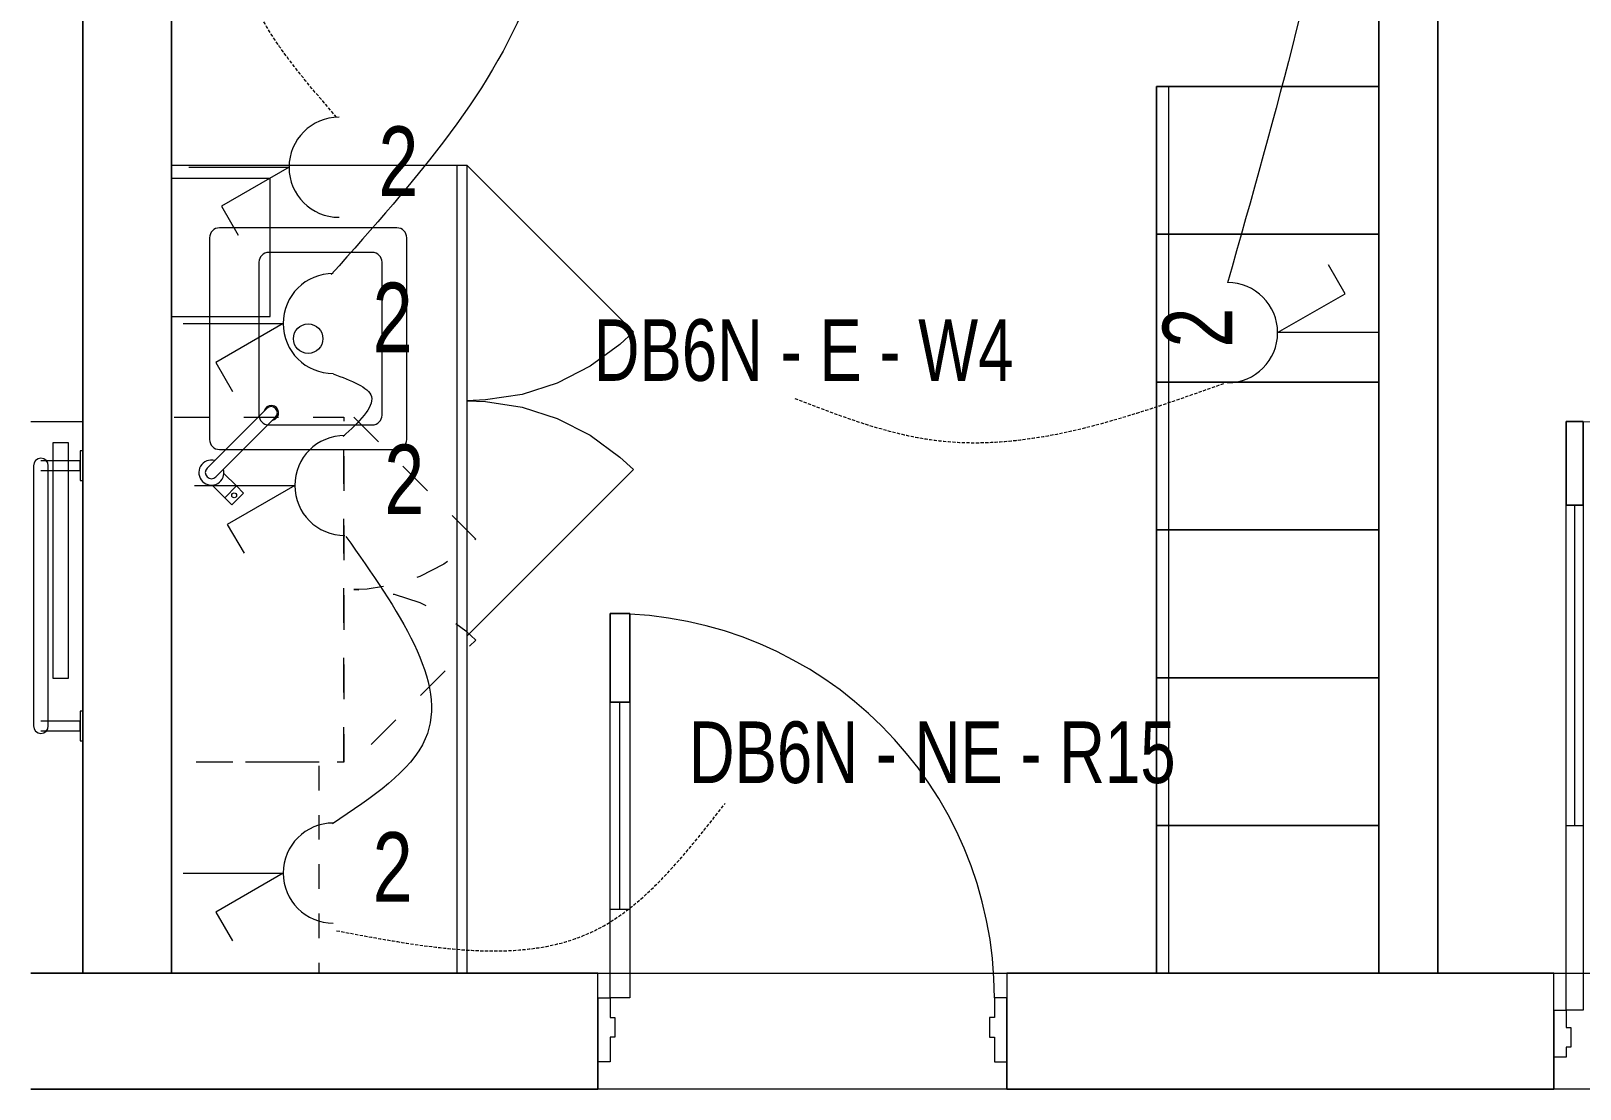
# Model space of a CAD drawing. Header units: millimetres. Extents: x 11356 to 46017, y -5218 to 16780.
# Drawn here: x 11895 to 15038, y 3773 to 5921 of the extents above; entities that cross this region are included whole.
import ezdxf

# ---------------------------------------------------------------- set-up
doc = ezdxf.new("R2010")
doc.units = ezdxf.units.MM
for name, pattern in [('IMPORT-Contour Line', [100, 50, -50]), ('IMPORT-Small Dashed', [141.111111, 70.555556, -70.555556]), ('WSP_NZ_Hidden', [9.5, 6.5, -3])]:
    doc.linetypes.add(name, pattern=pattern)
for name, color, linetype, lineweight in [('_Essential Power', 1, 'Continuous', 13), ('_Non Essential Power', 1, 'Continuous', 13), ('A-Des_ Fittings General', 7, 'Continuous', 13), ('A-Des_ Fittings General_Pen_No__81', 251, 'Continuous', 18), ('A-Des_ Fittings Joinery_Pen_No__81', 251, 'Continuous', 18), ('A-Des_ Fittings Plumbing_Pen_No__81', 251, 'Continuous', 18), ('A-Des_ Walls', 7, 'Continuous', 13), ('A-Des_ Walls_Pen_No__81', 251, 'Continuous', 18), ('ARCHICAD Doors_Pen_No__81', 251, 'Continuous', 18), ('L07 Enlarged Ground Proposed Plan 02_GFGF Enlarged Proposed Plan 02_dwg', 8, 'Continuous', 13), ('New_A-Des_ Fittings General_Pen_No__115', 7, 'Continuous', 13), ('New_A-Des_ Fittings Plumbing_Pen_No__89', 250, 'Continuous', 18), ('New_A-Des_ Zones_Pen_No__94', 250, 'Continuous', 18)]:
    doc.layers.add(name, color=color, linetype=linetype, lineweight=lineweight)
doc.styles.add('Arial Narrow', font='ARIALN.TTF', dxfattribs={"width": 0.9, "height": 125})

# ---------------------------------------------------------------- blocks, each defined once
blk = doc.blocks.new('L07 Enlarged Ground Proposed Plan 02_GFGF Enlarged Proposed Plan 02_dwg_Cadimage Cabinet_3__1-12185920-NEW GROUND FLOOR LAYOUT - ELECTRICAL PROPOSED PLAN 02')
at = {"layer": 'A-Des_ Fittings Joinery_Pen_No__81', "color": 254}
for p, q in [((12179.7, 4693.1), (12179.7, 5647.9)), ((12759.7, 4693.1), (12759.7, 5647.9))]:
    blk.add_line(p, q, dxfattribs=at)
at = {"layer": 'A-Des_ Fittings Joinery_Pen_No__81', "color": 254, "flags": 128}
blk.add_lwpolyline([(13117.3, 5310.3), (13089.7, 5284.9), (13029.2, 5240.5), (12962.6, 5206.4), (12891.4, 5183.4), (12817.1, 5172), (12779.7, 5170.5), (12817.1, 5169), (12891.4, 5157.6), (12962.6, 5134.6), (13029.2, 5100.5), (13089.7, 5056.1), (13117.3, 5030.7), (12779.7, 4693.1), (12779.7, 5647.9)], close=True, dxfattribs=at)
blk = doc.blocks.new('L07 Enlarged Ground Proposed Plan 02_GFGF Enlarged Proposed Plan 02_dwg_Cadimage Cabinet_4__1-12185921-NEW GROUND FLOOR LAYOUT - ELECTRICAL PROPOSED PLAN 02')
at = {"layer": 'A-Des_ Fittings Joinery_Pen_No__81', "color": 254}
for p, q in [((12179.7, 4008.3), (12179.7, 4693.1)), ((12759.7, 4008.3), (12759.7, 4693.1))]:
    blk.add_line(p, q, dxfattribs=at)
blk = doc.blocks.new('L07 Enlarged Ground Proposed Plan 02_GFGF Enlarged Proposed Plan 02_dwg_Towel Rail _1377_11__1-12185928-NEW GROUND FLOOR LAYOUT - ELECTRICAL PROPOSED PLAN 02')
at = {"layer": 'A-Des_ Fittings General_Pen_No__81', "color": 254}
blk.add_line((11899.7, 5038.6), (11899.7, 4510.3), dxfattribs=at)
at = {"layer": 'A-Des_ Fittings General_Pen_No__81', "color": 254, "flags": 128}
for points in [[(11994.7, 5008.6), (11999.7, 5008.6), (11999.7, 5068.6), (11994.7, 5068.6)], [(11994.7, 4480.3), (11999.7, 4480.3), (11999.7, 4540.3), (11994.7, 4540.3)]]:
    blk.add_lwpolyline(points, close=True, dxfattribs=at)
for points in [[(11914.7, 5028.6), (11994.7, 5028.6), (11994.7, 5048.6), (11914.7, 5048.6)], [(11929.7, 4510.3), (11929.7, 4774.4), (11929.7, 5038.6)], [(11914.7, 4500.3), (11994.7, 4500.3), (11994.7, 4520.3), (11914.7, 4520.3)]]:
    blk.add_lwpolyline(points, dxfattribs=at)
at = {"layer": 'A-Des_ Fittings General_Pen_No__81', "color": 254}
for centre, start, end in [((11914.7, 5038.6), 0, 180), ((11914.7, 4510.3), 180, 0)]:
    blk.add_arc(centre, 15, start, end, dxfattribs=at)
blk = doc.blocks.new('L07 Enlarged Ground Proposed Plan 02_GFGF Enlarged Proposed Plan 02_dwg_Slab_23_1-12185986-NEW GROUND FLOOR LAYOUT - ELECTRICAL PROPOSED PLAN 02')
at = {"layer": 'A-Des_ Fittings Joinery_Pen_No__81', "color": 254, "flags": 128}
blk.add_lwpolyline([(11971, 5084.8), (11939, 5084.8), (11939, 4607.1), (11971, 4607.1)], close=True, dxfattribs=at)
blk = doc.blocks.new('L07 Enlarged Ground Proposed Plan 02_GFGF Enlarged Proposed Plan 02_dwg_Wall_61_1-12186079-NEW GROUND FLOOR LAYOUT - ELECTRICAL PROPOSED PLAN 02')
at = {"layer": 'A-Des_ Walls', "color": 50, "flags": 128}
blk.add_lwpolyline([(14629.7, 9048.3), (14629.7, 4008.3), (14749.7, 4008.3), (14749.7, 9048.3)], close=True, dxfattribs=at)
at = {"layer": 'A-Des_ Walls_Pen_No__81', "color": 254}
for p, q in [((14749.7, 4008.3), (14749.7, 7868.3)), ((14629.7, 7798.3), (14629.7, 4008.3))]:
    blk.add_line(p, q, dxfattribs=at)
blk = doc.blocks.new('L07 Enlarged Ground Proposed Plan 02_GFGF Enlarged Proposed Plan 02_dwg_Wall_69_1-12186088-NEW GROUND FLOOR LAYOUT - ELECTRICAL PROPOSED PLAN 02')
at = {"layer": 'A-Des_ Walls', "color": 50, "flags": 128}
blk.add_lwpolyline([(12179.7, 4008.3), (12179.7, 7798.3), (11999.7, 7798.3), (11999.7, 4008.3)], close=True, dxfattribs=at)
at = {"layer": 'A-Des_ Walls_Pen_No__81', "color": 254}
for p, q in [((11999.7, 7798.3), (11999.7, 4008.3)), ((12179.7, 4008.3), (12179.7, 7798.3))]:
    blk.add_line(p, q, dxfattribs=at)
blk = doc.blocks.new('L07 Enlarged Ground Proposed Plan 02_GFGF Enlarged Proposed Plan 02_dwg_Countertop 24_17__1-12186174-NEW GROUND FLOOR LAYOUT - ELECTRICAL PROPOSED PLAN 02')
at = {"layer": 'A-Des_ Fittings Joinery_Pen_No__81', "color": 254, "flags": 128}
blk.add_lwpolyline([(12779.7, 5647.9), (12179.7, 5647.9), (12179.7, 4008.3), (12779.7, 4008.3)], close=True, dxfattribs=at)
blk = doc.blocks.new('L07 Enlarged Ground Proposed Plan 02_GFGF Enlarged Proposed Plan 02_dwg_Lockers 24_54__1-12186213-NEW GROUND FLOOR LAYOUT - ELECTRICAL PROPOSED PLAN 02')
at = {"layer": 'A-Des_ Fittings General', "color": 50, "flags": 128}
blk.add_lwpolyline([(14178.7, 4008.3), (14629.7, 4008.3), (14629.7, 4308.3), (14178.7, 4308.3)], close=True, dxfattribs=at)
at = {"layer": 'A-Des_ Fittings General_Pen_No__81', "color": 254, "flags": 128}
blk.add_lwpolyline([(14178.7, 4008.3), (14178.7, 4308.3), (14629.7, 4308.3), (14629.7, 4008.3), (14178.7, 4008.3), (14203.7, 4008.3), (14203.7, 4308.3)], dxfattribs=at)
blk = doc.blocks.new('L07 Enlarged Ground Proposed Plan 02_GFGF Enlarged Proposed Plan 02_dwg_Lockers 24_55__1-12186214-NEW GROUND FLOOR LAYOUT - ELECTRICAL PROPOSED PLAN 02')
at = {"layer": 'A-Des_ Fittings General', "color": 50, "flags": 128}
blk.add_lwpolyline([(14178.7, 4308.3), (14629.7, 4308.3), (14629.7, 4608.3), (14178.7, 4608.3)], close=True, dxfattribs=at)
at = {"layer": 'A-Des_ Fittings General_Pen_No__81', "color": 254, "flags": 128}
blk.add_lwpolyline([(14178.7, 4308.3), (14178.7, 4608.3), (14629.7, 4608.3), (14629.7, 4308.3), (14178.7, 4308.3), (14203.7, 4308.3), (14203.7, 4608.3)], dxfattribs=at)
blk = doc.blocks.new('L07 Enlarged Ground Proposed Plan 02_GFGF Enlarged Proposed Plan 02_dwg_Lockers 24_56__1-12186215-NEW GROUND FLOOR LAYOUT - ELECTRICAL PROPOSED PLAN 02')
at = {"layer": 'A-Des_ Fittings General', "color": 50, "flags": 128}
blk.add_lwpolyline([(14178.7, 4608.3), (14629.7, 4608.3), (14629.7, 4908.3), (14178.7, 4908.3)], close=True, dxfattribs=at)
at = {"layer": 'A-Des_ Fittings General_Pen_No__81', "color": 254, "flags": 128}
blk.add_lwpolyline([(14178.7, 4608.3), (14178.7, 4908.3), (14629.7, 4908.3), (14629.7, 4608.3), (14178.7, 4608.3), (14203.7, 4608.3), (14203.7, 4908.3)], dxfattribs=at)
blk = doc.blocks.new('L07 Enlarged Ground Proposed Plan 02_GFGF Enlarged Proposed Plan 02_dwg_Lockers 24_57__1-12186216-NEW GROUND FLOOR LAYOUT - ELECTRICAL PROPOSED PLAN 02')
at = {"layer": 'A-Des_ Fittings General', "color": 50, "flags": 128}
blk.add_lwpolyline([(14178.7, 4908.3), (14629.7, 4908.3), (14629.7, 5208.3), (14178.7, 5208.3)], close=True, dxfattribs=at)
at = {"layer": 'A-Des_ Fittings General_Pen_No__81', "color": 254, "flags": 128}
blk.add_lwpolyline([(14178.7, 4908.3), (14178.7, 5208.3), (14629.7, 5208.3), (14629.7, 4908.3), (14178.7, 4908.3), (14203.7, 4908.3), (14203.7, 5208.3)], dxfattribs=at)
blk = doc.blocks.new('L07 Enlarged Ground Proposed Plan 02_GFGF Enlarged Proposed Plan 02_dwg_Lockers 24_58__1-12186217-NEW GROUND FLOOR LAYOUT - ELECTRICAL PROPOSED PLAN 02')
at = {"layer": 'A-Des_ Fittings General', "color": 50, "flags": 128}
blk.add_lwpolyline([(14178.7, 5208.3), (14629.7, 5208.3), (14629.7, 5508.3), (14178.7, 5508.3)], close=True, dxfattribs=at)
at = {"layer": 'A-Des_ Fittings General_Pen_No__81', "color": 254, "flags": 128}
blk.add_lwpolyline([(14178.7, 5208.3), (14178.7, 5508.3), (14629.7, 5508.3), (14629.7, 5208.3), (14178.7, 5208.3), (14203.7, 5208.3), (14203.7, 5508.3)], dxfattribs=at)
blk = doc.blocks.new('L07 Enlarged Ground Proposed Plan 02_GFGF Enlarged Proposed Plan 02_dwg_Cadimage Cabinet_86__1-12186314-NEW GROUND FLOOR LAYOUT - ELECTRICAL PROPOSED PLAN 02')
at = {"layer": 'A-Des_ Fittings Joinery_Pen_No__81', "color": 254, "linetype": 'IMPORT-Small Dashed'}
blk.add_line((12529.7, 4437.1), (12529.7, 5137.1), dxfattribs=at)
at = {"layer": 'A-Des_ Fittings Joinery_Pen_No__81', "color": 254, "linetype": 'IMPORT-Small Dashed', "flags": 128}
for points in [[(12179.7, 4437.1), (12179.7, 5137.1), (12529.7, 5137.1), (12529.7, 4437.1), (12179.7, 4437.1), (12179.7, 5137.1)], [(12549.7, 5137.1), (12797.2, 4889.7), (12777, 4871), (12732.6, 4838.4), (12683.8, 4813.5), (12631.6, 4796.6), (12577.1, 4788.2), (12549.7, 4787.1), (12577.1, 4786.1), (12631.6, 4777.7), (12683.8, 4760.8), (12732.6, 4735.9), (12777, 4703.3), (12797.2, 4684.6), (12549.7, 4437.1)]]:
    blk.add_lwpolyline(points, dxfattribs=at)
blk = doc.blocks.new('L07 Enlarged Ground Proposed Plan 02_GFGF Enlarged Proposed Plan 02_dwg_Slab_31_1-12186320-NEW GROUND FLOOR LAYOUT - ELECTRICAL PROPOSED PLAN 02')
at = {"layer": 'New_A-Des_ Fittings Plumbing_Pen_No__89', "color": 253, "flags": 128}
blk.add_lwpolyline([(12179.7, 5621.6), (12179.7, 5341.6), (12379.7, 5341.6), (12379.7, 5621.6)], close=True, dxfattribs=at)
blk = doc.blocks.new('L07 Enlarged Ground Proposed Plan 02_GFGF Enlarged Proposed Plan 02_dwg_Cadimage Cabinet_110__1-12186374-NEW GROUND FLOOR LAYOUT - ELECTRICAL PROPOSED PLAN 02')
at = {"layer": 'A-Des_ Fittings Joinery_Pen_No__81', "color": 254, "flags": 128}
blk.add_lwpolyline([(11999.7, 5878.3), (11999.7, 6253.3)], close=True, dxfattribs=at)
blk = doc.blocks.new('L07 Enlarged Ground Proposed Plan 02_GFGF Enlarged Proposed Plan 02_dwg_Cadimage Cabinet_111__1-12186375-NEW GROUND FLOOR LAYOUT - ELECTRICAL PROPOSED PLAN 02')
at = {"layer": 'A-Des_ Fittings Joinery_Pen_No__81', "color": 254, "flags": 128}
blk.add_lwpolyline([(11894.6, 5128.3), (11999.7, 5128.3), (11999.7, 5503.3), (11999.7, 5128.3)], dxfattribs=at)
blk = doc.blocks.new('L07 Enlarged Ground Proposed Plan 02_GFGF Enlarged Proposed Plan 02_dwg_Cadimage Cabinet_112__1-12186376-NEW GROUND FLOOR LAYOUT - ELECTRICAL PROPOSED PLAN 02')
at = {"layer": 'A-Des_ Fittings Joinery_Pen_No__81', "color": 254, "flags": 128}
blk.add_lwpolyline([(11999.7, 5878.3), (11999.7, 5503.3)], close=True, dxfattribs=at)
blk = doc.blocks.new('L07 Enlarged Ground Proposed Plan 02_GFGF Enlarged Proposed Plan 02_dwg_Sink General 24_120__1-12186387-NEW GROUND FLOOR LAYOUT - ELECTRICAL PROPOSED PLAN 02')
at = {"layer": 'A-Des_ Fittings Plumbing_Pen_No__81', "color": 254}
for p, q in [((12257.1, 5501.4), (12257.1, 5091.4)), ((12637.1, 5521.4), (12277.1, 5521.4)), ((12657.1, 5091.4), (12657.1, 5501.4)), ((12587.1, 5471.4), (12377.1, 5471.4)), ((12357.1, 5451.4), (12357.1, 5141.4)), ((12607.1, 5141.4), (12607.1, 5451.4)), ((12377.1, 5121.4), (12587.1, 5121.4)), ((12277.1, 5071.4), (12637.1, 5071.4))]:
    blk.add_line(p, q, dxfattribs=at)
blk.add_circle((12457.1, 5296.4), 30, dxfattribs=at)
for centre, start, end in [((12277.1, 5501.4), 90, 180), ((12637.1, 5501.4), 360, 90), ((12377.1, 5451.4), 90, 180), ((12587.1, 5451.4), 0, 90), ((12377.1, 5141.4), 180, 270), ((12587.1, 5141.4), 270, 0), ((12277.1, 5091.4), 180, 270), ((12637.1, 5091.4), 270, 0)]:
    blk.add_arc(centre, 20, start, end, dxfattribs=at)
blk = doc.blocks.new('L07 Enlarged Ground Proposed Plan 02_GFGF Enlarged Proposed Plan 02_dwg_Countertop 24_134__1-12186405-NEW GROUND FLOOR LAYOUT - ELECTRICAL PROPOSED PLAN 02')
at = {"layer": 'A-Des_ Fittings Joinery_Pen_No__81', "color": 254, "linetype": 'IMPORT-Contour Line', "flags": 128}
blk.add_lwpolyline([(12479.7, 4437.1), (12179.7, 4437.1), (12179.7, 4008.3), (12479.7, 4008.3)], close=True, dxfattribs=at)
blk = doc.blocks.new('L07 Enlarged Ground Proposed Plan 02_GFGF Enlarged Proposed Plan 02_dwg_CI Tools Door_49__1-12186424-NEW GROUND FLOOR LAYOUT - ELECTRICAL PROPOSED PLAN 02')
at = {"layer": 'ARCHICAD Doors_Pen_No__81', "color": 254}
blk.add_line((13089.7, 4138.3), (13089.7, 4558.3), dxfattribs=at)
at = {"layer": 'ARCHICAD Doors_Pen_No__81', "color": 254, "flags": 128}
for points in [[(13109.7, 4138.3), (13109.7, 3958.3), (13069.7, 3958.3), (13069.7, 4738.3), (13109.7, 4738.3), (13109.7, 3958.3), (13069.7, 3958.3), (13069.7, 4138.3), (13109.7, 4138.3), (13109.7, 3958.3), (13069.7, 3958.3), (13069.7, 4138.3)], [(13109.7, 4738.3), (13069.7, 4738.3), (13069.7, 4558.3), (13109.7, 4558.3), (13069.7, 4558.3), (13069.7, 4738.3), (13109.7, 4738.3), (13109.7, 4558.3)], [(13079.7, 3918.3), (13079.7, 3878.3), (13069.7, 3878.3), (13069.7, 3828.3), (13044.7, 3828.3), (13044.7, 3958.3), (13069.7, 3958.3), (13069.7, 3918.3), (13079.7, 3918.3), (13079.7, 3878.3), (13069.7, 3878.3), (13069.7, 3828.3), (13044.7, 3828.3), (13044.7, 3958.3), (13069.7, 3958.3), (13069.7, 3918.3)], [(13839.7, 3918.3), (13839.7, 3878.3), (13849.7, 3878.3), (13849.7, 3828.3), (13874.7, 3828.3), (13874.7, 3958.3), (13849.7, 3958.3), (13849.7, 3918.3), (13839.7, 3918.3), (13839.7, 3878.3), (13849.7, 3878.3), (13849.7, 3828.3), (13874.7, 3828.3), (13874.7, 3958.3), (13849.7, 3958.3), (13849.7, 3918.3)]]:
    blk.add_lwpolyline(points, close=True, dxfattribs=at)
at = {"layer": 'ARCHICAD Doors_Pen_No__81', "color": 254}
blk.add_arc((13069.7, 3958.3), 780, 360, 90, dxfattribs=at)
blk = doc.blocks.new('L07 Enlarged Ground Proposed Plan 02_GFGF Enlarged Proposed Plan 02_dwg_CI Tools Door_51__1-12186426-NEW GROUND FLOOR LAYOUT - ELECTRICAL PROPOSED PLAN 02')
at = {"layer": 'ARCHICAD Doors_Pen_No__81', "color": 254}
blk.add_line((15027.2, 4308.3), (15027.2, 4958.3), dxfattribs=at)
at = {"layer": 'ARCHICAD Doors_Pen_No__81', "color": 254, "flags": 128}
for points in [[(15044.7, 4308.3), (15044.7, 3933.3), (15009.7, 3933.3), (15009.7, 5128.3), (15044.7, 5128.3), (15044.7, 3933.3), (15009.7, 3933.3), (15009.7, 4308.3), (15044.7, 4308.3), (15044.7, 3933.3), (15009.7, 3933.3), (15009.7, 4308.3)], [(15044.7, 5128.3), (15009.7, 5128.3), (15009.7, 4958.3), (15044.7, 4958.3), (15009.7, 4958.3), (15009.7, 5128.3), (15044.7, 5128.3), (15044.7, 4958.3)], [(15019.7, 3898.3), (15019.7, 3858.3), (15009.7, 3858.3), (15009.7, 3838.3), (14984.7, 3838.3), (14984.7, 3933.3), (15009.7, 3933.3), (15009.7, 3898.3), (15019.7, 3898.3), (15019.7, 3858.3), (15009.7, 3858.3), (15009.7, 3838.3), (14984.7, 3838.3), (14984.7, 3933.3), (15009.7, 3933.3), (15009.7, 3898.3)], [(16194.7, 3898.3), (16194.7, 3858.3), (16204.7, 3858.3), (16204.7, 3838.3), (16229.7, 3838.3), (16229.7, 3933.3), (16204.7, 3933.3), (16204.7, 3898.3), (16194.7, 3898.3), (16194.7, 3858.3), (16204.7, 3858.3), (16204.7, 3838.3), (16229.7, 3838.3), (16229.7, 3933.3), (16204.7, 3933.3), (16204.7, 3898.3)]]:
    blk.add_lwpolyline(points, close=True, dxfattribs=at)
at = {"layer": 'ARCHICAD Doors_Pen_No__81', "color": 254}
blk.add_arc((15009.7, 3933.3), 1195, 360, 90, dxfattribs=at)
blk = doc.blocks.new('L07 Enlarged Ground Proposed Plan 02_GFGF Enlarged Proposed Plan 02_dwg_Wall_139_1-12186428-NEW GROUND FLOOR LAYOUT - ELECTRICAL PROPOSED PLAN 02')
at = {"layer": 'A-Des_ Walls', "color": 50, "flags": 128}
blk.add_lwpolyline([(11894.6, 3773.3), (13044.7, 3773.3), (13044.7, 3828.3), (13044.7, 3958.3), (13044.7, 4008.3), (11894.6, 4008.3)], dxfattribs=at)
blk.add_lwpolyline([(13874.7, 3828.3), (13874.7, 3773.3), (14984.7, 3773.3), (14984.7, 3838.3), (14984.7, 3933.3), (14984.7, 4008.3), (13874.7, 4008.3), (13874.7, 3958.3)], close=True, dxfattribs=at)
at = {"layer": 'A-Des_ Walls_Pen_No__81', "color": 254}
for p, q in [((11999.7, 4008.3), (11894.6, 4008.3)), ((13044.7, 4008.3), (12179.7, 4008.3)), ((14629.7, 4008.3), (13874.7, 4008.3)), ((14984.7, 4008.3), (14749.7, 4008.3))]:
    blk.add_line(p, q, dxfattribs=at)
at = {"layer": 'A-Des_ Walls_Pen_No__81', "color": 254, "flags": 128}
for points in [[(13044.7, 3958.3), (13044.7, 3828.3), (13044.7, 3773.3), (11894.6, 3773.3)], [(14984.7, 3933.3), (14984.7, 3838.3), (14984.7, 3773.3), (13874.7, 3773.3), (13874.7, 3828.3), (13874.7, 3958.3)]]:
    blk.add_lwpolyline(points, dxfattribs=at)
for name in ['L07 Enlarged Ground Proposed Plan 02_GFGF Enlarged Proposed Plan 02_dwg_CI Tools Door_51__1-12186426-NEW GROUND FLOOR LAYOUT - ELECTRICAL PROPOSED PLAN 02', 'L07 Enlarged Ground Proposed Plan 02_GFGF Enlarged Proposed Plan 02_dwg_CI Tools Door_49__1-12186424-NEW GROUND FLOOR LAYOUT - ELECTRICAL PROPOSED PLAN 02']:
    blk.add_blockref(name, (0, 0))
blk = doc.blocks.new('L07 Enlarged Ground Proposed Plan 02_GFGF Enlarged Proposed Plan 02_dwg_Lockers 24_146__1-12186441-NEW GROUND FLOOR LAYOUT - ELECTRICAL PROPOSED PLAN 02')
at = {"layer": 'A-Des_ Fittings General', "color": 50, "flags": 128}
blk.add_lwpolyline([(14178.7, 5508.3), (14629.7, 5508.3), (14629.7, 5808.3), (14178.7, 5808.3)], close=True, dxfattribs=at)
at = {"layer": 'A-Des_ Fittings General_Pen_No__81', "color": 254, "flags": 128}
blk.add_lwpolyline([(14178.7, 5508.3), (14178.7, 5808.3), (14629.7, 5808.3), (14629.7, 5508.3), (14178.7, 5508.3), (14203.7, 5508.3), (14203.7, 5808.3)], dxfattribs=at)
blk = doc.blocks.new('L07 Enlarged Ground Proposed Plan 02_GFGF Enlarged Proposed Plan 02_dwg_Tap Kitchen Pull Down _1026-12186449-NEW GROUND FLOOR LAYOUT - ELECTRICAL PROPOSED PLAN 02')
at = {"layer": 'New_A-Des_ Fittings General_Pen_No__115', "color": 9}
blk.add_line((12269.5, 5015.7), (12391, 5137.2), dxfattribs=at)
at = {"layer": 'New_A-Des_ Fittings General_Pen_No__115', "color": 9, "flags": 128}
for points in [[(12373.4, 5154.9), (12299.9, 5081.4), (12251.8, 5033.3)], [(12286.1, 5022.9), (12311.7, 4997.4), (12287.8, 4973.5), (12311.7, 4997.4), (12326, 4983), (12302.1, 4959.2), (12287.8, 4973.5), (12262.2, 4999.1)]]:
    blk.add_lwpolyline(points, dxfattribs=at)
at = {"layer": 'New_A-Des_ Fittings General_Pen_No__115', "color": 9}
blk.add_circle((12306.9, 4978.3), 5, dxfattribs=at)
for centre, radius, start, end in [((12382.2, 5146), 15, 281.4427, 168.5573), ((12382.2, 5146), 12.5, 315, 135), ((12260.7, 5024.5), 25.5, 74.3535, 15.6465), ((12260.7, 5024.5), 12.5, 135, 315)]:
    blk.add_arc(centre, radius, start, end, dxfattribs=at)
blk = doc.blocks.new('L07 Enlarged Ground Proposed Plan 02_GFGF Enlarged Proposed Plan 02_dwg-12097911-NEW GROUND FLOOR LAYOUT - ELECTRICAL PROPOSED PLAN 02')
at = {"layer": 'New_A-Des_ Zones_Pen_No__94', "color": 253}
blk.add_line((21686.8, 3773.3), (11894.6, 3773.3), dxfattribs=at)
at = {"layer": 'New_A-Des_ Zones_Pen_No__94', "color": 253, "flags": 128}
for points in [[(14749.7, 7988.3), (14749.7, 4008.3), (17149.7, 4008.3), (17149.7, 7798.3), (16309.7, 7798.3), (16309.7, 7988.3)], [(12179.7, 7798.3), (12179.7, 4008.3), (14629.7, 4008.3), (14629.7, 7798.3)]]:
    blk.add_lwpolyline(points, close=True, dxfattribs=at)
blk.add_lwpolyline([(11894.6, 4008.3), (11999.7, 4008.3), (11999.7, 6628.3), (11894.6, 6628.3)], dxfattribs=at)
for name in ['L07 Enlarged Ground Proposed Plan 02_GFGF Enlarged Proposed Plan 02_dwg_Wall_61_1-12186079-NEW GROUND FLOOR LAYOUT - ELECTRICAL PROPOSED PLAN 02', 'L07 Enlarged Ground Proposed Plan 02_GFGF Enlarged Proposed Plan 02_dwg_Wall_69_1-12186088-NEW GROUND FLOOR LAYOUT - ELECTRICAL PROPOSED PLAN 02', 'L07 Enlarged Ground Proposed Plan 02_GFGF Enlarged Proposed Plan 02_dwg_Cadimage Cabinet_110__1-12186374-NEW GROUND FLOOR LAYOUT - ELECTRICAL PROPOSED PLAN 02', 'L07 Enlarged Ground Proposed Plan 02_GFGF Enlarged Proposed Plan 02_dwg_Cadimage Cabinet_112__1-12186376-NEW GROUND FLOOR LAYOUT - ELECTRICAL PROPOSED PLAN 02', 'L07 Enlarged Ground Proposed Plan 02_GFGF Enlarged Proposed Plan 02_dwg_Lockers 24_146__1-12186441-NEW GROUND FLOOR LAYOUT - ELECTRICAL PROPOSED PLAN 02', 'L07 Enlarged Ground Proposed Plan 02_GFGF Enlarged Proposed Plan 02_dwg_Cadimage Cabinet_3__1-12185920-NEW GROUND FLOOR LAYOUT - ELECTRICAL PROPOSED PLAN 02', 'L07 Enlarged Ground Proposed Plan 02_GFGF Enlarged Proposed Plan 02_dwg_Countertop 24_17__1-12186174-NEW GROUND FLOOR LAYOUT - ELECTRICAL PROPOSED PLAN 02', 'L07 Enlarged Ground Proposed Plan 02_GFGF Enlarged Proposed Plan 02_dwg_Slab_31_1-12186320-NEW GROUND FLOOR LAYOUT - ELECTRICAL PROPOSED PLAN 02', 'L07 Enlarged Ground Proposed Plan 02_GFGF Enlarged Proposed Plan 02_dwg_Cadimage Cabinet_111__1-12186375-NEW GROUND FLOOR LAYOUT - ELECTRICAL PROPOSED PLAN 02', 'L07 Enlarged Ground Proposed Plan 02_GFGF Enlarged Proposed Plan 02_dwg_Sink General 24_120__1-12186387-NEW GROUND FLOOR LAYOUT - ELECTRICAL PROPOSED PLAN 02', 'L07 Enlarged Ground Proposed Plan 02_GFGF Enlarged Proposed Plan 02_dwg_Lockers 24_58__1-12186217-NEW GROUND FLOOR LAYOUT - ELECTRICAL PROPOSED PLAN 02', 'L07 Enlarged Ground Proposed Plan 02_GFGF Enlarged Proposed Plan 02_dwg_Lockers 24_57__1-12186216-NEW GROUND FLOOR LAYOUT - ELECTRICAL PROPOSED PLAN 02', 'L07 Enlarged Ground Proposed Plan 02_GFGF Enlarged Proposed Plan 02_dwg_Tap Kitchen Pull Down _1026-12186449-NEW GROUND FLOOR LAYOUT - ELECTRICAL PROPOSED PLAN 02', 'L07 Enlarged Ground Proposed Plan 02_GFGF Enlarged Proposed Plan 02_dwg_Wall_139_1-12186428-NEW GROUND FLOOR LAYOUT - ELECTRICAL PROPOSED PLAN 02', 'L07 Enlarged Ground Proposed Plan 02_GFGF Enlarged Proposed Plan 02_dwg_Cadimage Cabinet_86__1-12186314-NEW GROUND FLOOR LAYOUT - ELECTRICAL PROPOSED PLAN 02', 'L07 Enlarged Ground Proposed Plan 02_GFGF Enlarged Proposed Plan 02_dwg_Towel Rail _1377_11__1-12185928-NEW GROUND FLOOR LAYOUT - ELECTRICAL PROPOSED PLAN 02', 'L07 Enlarged Ground Proposed Plan 02_GFGF Enlarged Proposed Plan 02_dwg_Slab_23_1-12185986-NEW GROUND FLOOR LAYOUT - ELECTRICAL PROPOSED PLAN 02', 'L07 Enlarged Ground Proposed Plan 02_GFGF Enlarged Proposed Plan 02_dwg_Lockers 24_56__1-12186215-NEW GROUND FLOOR LAYOUT - ELECTRICAL PROPOSED PLAN 02', 'L07 Enlarged Ground Proposed Plan 02_GFGF Enlarged Proposed Plan 02_dwg_Cadimage Cabinet_4__1-12185921-NEW GROUND FLOOR LAYOUT - ELECTRICAL PROPOSED PLAN 02', 'L07 Enlarged Ground Proposed Plan 02_GFGF Enlarged Proposed Plan 02_dwg_Lockers 24_55__1-12186214-NEW GROUND FLOOR LAYOUT - ELECTRICAL PROPOSED PLAN 02', 'L07 Enlarged Ground Proposed Plan 02_GFGF Enlarged Proposed Plan 02_dwg_Countertop 24_134__1-12186405-NEW GROUND FLOOR LAYOUT - ELECTRICAL PROPOSED PLAN 02', 'L07 Enlarged Ground Proposed Plan 02_GFGF Enlarged Proposed Plan 02_dwg_Lockers 24_54__1-12186213-NEW GROUND FLOOR LAYOUT - ELECTRICAL PROPOSED PLAN 02']:
    blk.add_blockref(name, (0, 0))

msp = doc.modelspace()

# ---------------------------------------------------------------- linework, layer by layer
at = {"layer": '_Essential Power', "color": 10, "lineweight": 18}
for p, q in [((14561.3, 5387.6), (14527.4, 5446.3)), ((14424.4, 5308.6), (14561.3, 5387.6)), ((14627.6, 5308.6), (14424.4, 5308.6))]:
    msp.add_line(p, q, dxfattribs=at)
msp.add_arc((14322.8, 5308.6), 101.6, 270, 90, dxfattribs=at)
at = {"layer": '_Essential Power'}
msp.add_spline([(13063.2, 7485.6), (14424.9, 7128.2), (14322.8, 5410)], degree=3, dxfattribs=at)
at = {"layer": '_Essential Power', "color": 18, "linetype": 'WSP_NZ_Hidden', "true_color": 0x000000}
msp.add_spline([(14314.6, 5205), (13724.6, 5090.2), (13445, 5174.4)], degree=3, dxfattribs=at)
at = {"layer": '_Non Essential Power', "color": 10, "lineweight": 18}
for p, q in [((12214.9, 5644.3), (12418.2, 5644.3)), ((12418.2, 5644.3), (12281.3, 5565.2)), ((12281.3, 5565.2), (12315.1, 5506.6)), ((12203.2, 5327.2), (12406.4, 5327.2)), ((12406.4, 5327.2), (12269.5, 5248.2)), ((12269.5, 5248.2), (12303.4, 5189.5)), ((12226.7, 4998.4), (12429.9, 4998.4)), ((12429.9, 4998.4), (12293, 4919.4)), ((12293, 4919.4), (12326.9, 4860.7)), ((12203.2, 4211.6), (12406.4, 4211.6)), ((12406.4, 4211.6), (12269.5, 4132.6)), ((12269.5, 4132.6), (12303.4, 4073.9))]:
    msp.add_line(p, q, dxfattribs=at)
for centre in [(12519.8, 5644.3), (12508, 5327.2), (12531.5, 4998.4), (12508, 4211.6)]:
    msp.add_arc(centre, 101.6, 90, 270, dxfattribs=at)
at = {"layer": '_Non Essential Power'}
for points in [[(12519.4, 7397.7), (12911.3, 6013.8), (12504, 5426.7)], [(12507.6, 5224.9), (12585.3, 5178.7), (12527.8, 5097.5)], [(12533.5, 4895), (12694.8, 4484.1), (12506.6, 4311.8)]]:
    msp.add_spline(points, degree=3, dxfattribs=at)
at = {"layer": '_Non Essential Power', "color": 18, "linetype": 'WSP_NZ_Hidden', "true_color": 0x000000}
for points in [[(12514.9, 5745.8), (12316, 6077.5), (12316, 6232.3)], [(12514.9, 4094.7), (13037.9, 4094.7), (13303, 4352.7)]]:
    msp.add_spline(points, degree=3, dxfattribs=at)

# ---------------------------------------------------------------- block references
at = {"layer": 'L07 Enlarged Ground Proposed Plan 02_GFGF Enlarged Proposed Plan 02_dwg', "color": 253, "lineweight": 18}
msp.add_blockref('L07 Enlarged Ground Proposed Plan 02_GFGF Enlarged Proposed Plan 02_dwg-12097911-NEW GROUND FLOOR LAYOUT - ELECTRICAL PROPOSED PLAN 02', (0, 0), dxfattribs=at)

# ---------------------------------------------------------------- texts
at = {"layer": '_Essential Power', "color": 1, "insert": (14191.2, 5278.6), "char_height": 141.1, "width": 97.748, "attachment_point": 1, "rotation": 90, "style": 'Arial Narrow'}
msp.add_mtext('2', dxfattribs=at)
at = {"layer": '_Essential Power', "color": 0, "insert": (13036.4, 5335.8), "char_height": 125, "width": 1190.506, "attachment_point": 1, "style": 'Arial Narrow'}
msp.add_mtext('DB6N - E - W4', dxfattribs=at)
at = {"layer": '_Non Essential Power', "color": 1, "char_height": 141.1, "width": 97.748, "attachment_point": 1, "style": 'Arial Narrow'}
for insert in [(12599.8, 5727.2), (12588.1, 5410.1), (12611.6, 5081.3), (12588.1, 4294.6)]:
    msp.add_mtext('2', dxfattribs=dict(at, insert=insert))
at = {"layer": '_Non Essential Power', "color": 0, "insert": (13229.4, 4519.4), "char_height": 125, "width": 1190.506, "attachment_point": 1, "style": 'Arial Narrow'}
msp.add_mtext('DB6N - NE - R15', dxfattribs=at)

doc.saveas('drawing.dxf')
